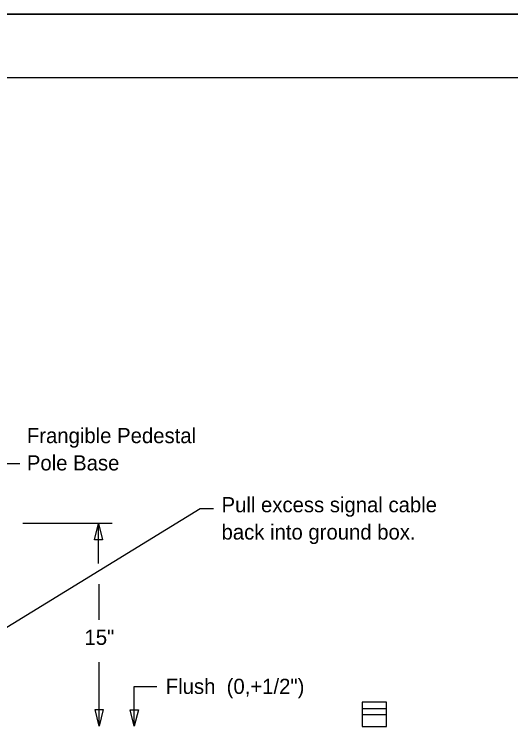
# Model space of a CAD drawing. Extents: x 1000 to 1039.6, y 995.1 to 1022.
# Drawn here: x 1021.25 to 1025.17, y 1016.36 to 1022 of the extents above; entities that cross this region are included whole.
import ezdxf

# ---------------------------------------------------------------- set-up
doc = ezdxf.new("R2010")
doc.units = 0
for name, color, linetype in [('D_BATCH_PLOT', 7, 'Continuous'), ('D_SHEET', 7, 'Continuous'), ('Working Level 1', 7, 'Continuous')]:
    doc.layers.add(name, color=color, linetype=linetype)

msp = doc.modelspace()

# ---------------------------------------------------------------- linework, layer by layer
at = {"layer": 'D_BATCH_PLOT'}
msp.add_lwpolyline([(1000, 1000), (1034, 1000), (1034, 1022), (1000, 1022)], close=True, dxfattribs=at)
at = {"layer": 'D_SHEET'}
for p, q in [((1000, 1022), (1034, 1022)), ((1002.0001, 1021.5), (1033.5, 1021.5))]:
    msp.add_line(p, q, dxfattribs=at)
at = {"layer": 'Working Level 1'}
for p, q in [((1021.3163, 1017.973), (1022.0232, 1017.973)), ((1021.914, 1017.6549), (1021.914, 1017.9713)), ((1021.92, 1017.208), (1021.92, 1017.4915)), ((1021.92, 1016.7053), (1021.92, 1016.8741)), ((1021.92, 1016.3677), (1021.92, 1016.7053)), ((1022.1971, 1016.3668), (1022.1971, 1016.6796)), ((1022.1971, 1016.6796), (1022.3749, 1016.6796))]:
    msp.add_line(p, q, dxfattribs=at)
for points in [[(1020.7439, 1017.7334), (1021.1065, 1018.4441), (1021.2227, 1018.4441), (1021.2925, 1018.4441)], [(1020.4355, 1016.6881), (1022.7188, 1018.088), (1022.8236, 1018.088)]]:
    msp.add_lwpolyline(points, dxfattribs=at)
for points in [[(1021.8815, 1017.8413), (1021.914, 1017.9713), (1021.9465, 1017.8413)], [(1023.9982, 1016.363), (1024.1907, 1016.363), (1024.1907, 1016.5555), (1023.9982, 1016.5555)], [(1023.9982, 1016.4593), (1024.1907, 1016.4593), (1024.1907, 1016.5555), (1023.9982, 1016.5555)], [(1023.9982, 1016.5074), (1024.1907, 1016.5074), (1024.1907, 1016.5555), (1023.9982, 1016.5555)], [(1021.9525, 1016.4977), (1021.92, 1016.3677), (1021.8875, 1016.4977)], [(1022.2296, 1016.4968), (1022.1971, 1016.3668), (1022.1646, 1016.4968)]]:
    msp.add_lwpolyline(points, close=True, dxfattribs=at)

# ---------------------------------------------------------------- texts
for s, p in [('Frangible Pedestal', (1021.3479, 1018.6061)), ('Pole Base', (1021.3479, 1018.3901)), ('Pull excess signal cable', (1022.8872, 1018.0593)), ('back into ground box.', (1022.8872, 1017.8433)), ('15"', (1021.8038, 1017.01)), ('Flush  (0,+1/2")', (1022.4462, 1016.6219))]:
    msp.add_text(s, height=0.12, dxfattribs=at).set_placement(p)

doc.saveas('drawing.dxf')
